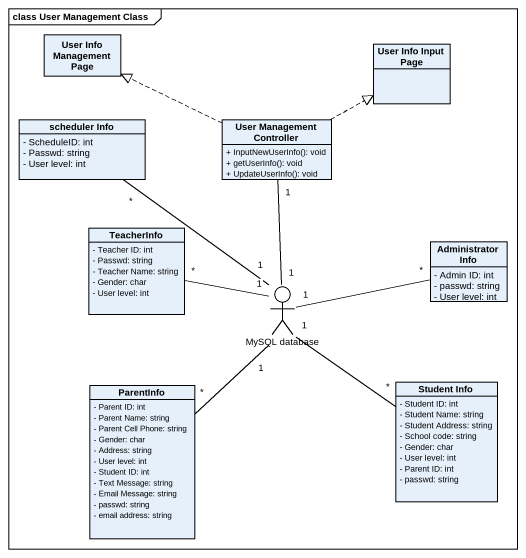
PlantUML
@startuml
mainframe class User Management Class
allowmixing
hide circle
hide empty members
skinparam classAttributeIconSize 0
class "User Info Management Page" as User_Info_Management_Page
class "User Info Input Page" as User_Info_Input_Page
class "scheduler Info" as scheduler_Info {
  - ScheduleID: int
  - Passwd: string
  - User level: int
}
class "User Management Controller" as User_Management_Controller {
  + InputNewUserInfo(): void
  + getUserInfo(): void
  + UpdateUserInfo(): void
}
class TeacherInfo {
  - Teacher ID: int
  - Passwd: string
  - Teacher Name: string
  - Gender: char
  - User level: int
}
class "Administrator Info" as Administrator_Info {
  - Admin ID: int
  - passwd: string
  - User level: int
}
actor "MySQL database" as MySQL_database
class ParentInfo {
  - Parent ID: int
  - Parent Name: string
  - Parent Cell Phone: string
  - Gender: char
  - Address: string
  - User level: int
  - Student ID: int
  - Text Message: string
  - Email Message: string
  - passwd: string
  - email address: string
}
class "Student Info" as Student_Info {
  - Student ID: int
  - Student Name: string
  - Student Address: string
  - School code: string
  - Gender: char
  - User level: int
  - Parent ID: int
  - passwd: string
}
scheduler_Info "*" -- "1" MySQL_database
User_Management_Controller .left.|> User_Info_Management_Page
User_Management_Controller .right.|> User_Info_Input_Page
User_Management_Controller "1" -- "1" MySQL_database
TeacherInfo "*" -right- "1" MySQL_database
Administrator_Info "*" -left- "1" MySQL_database
ParentInfo "*" -up- "1" MySQL_database
Student_Info "*" -up- "1" MySQL_database
@enduml
